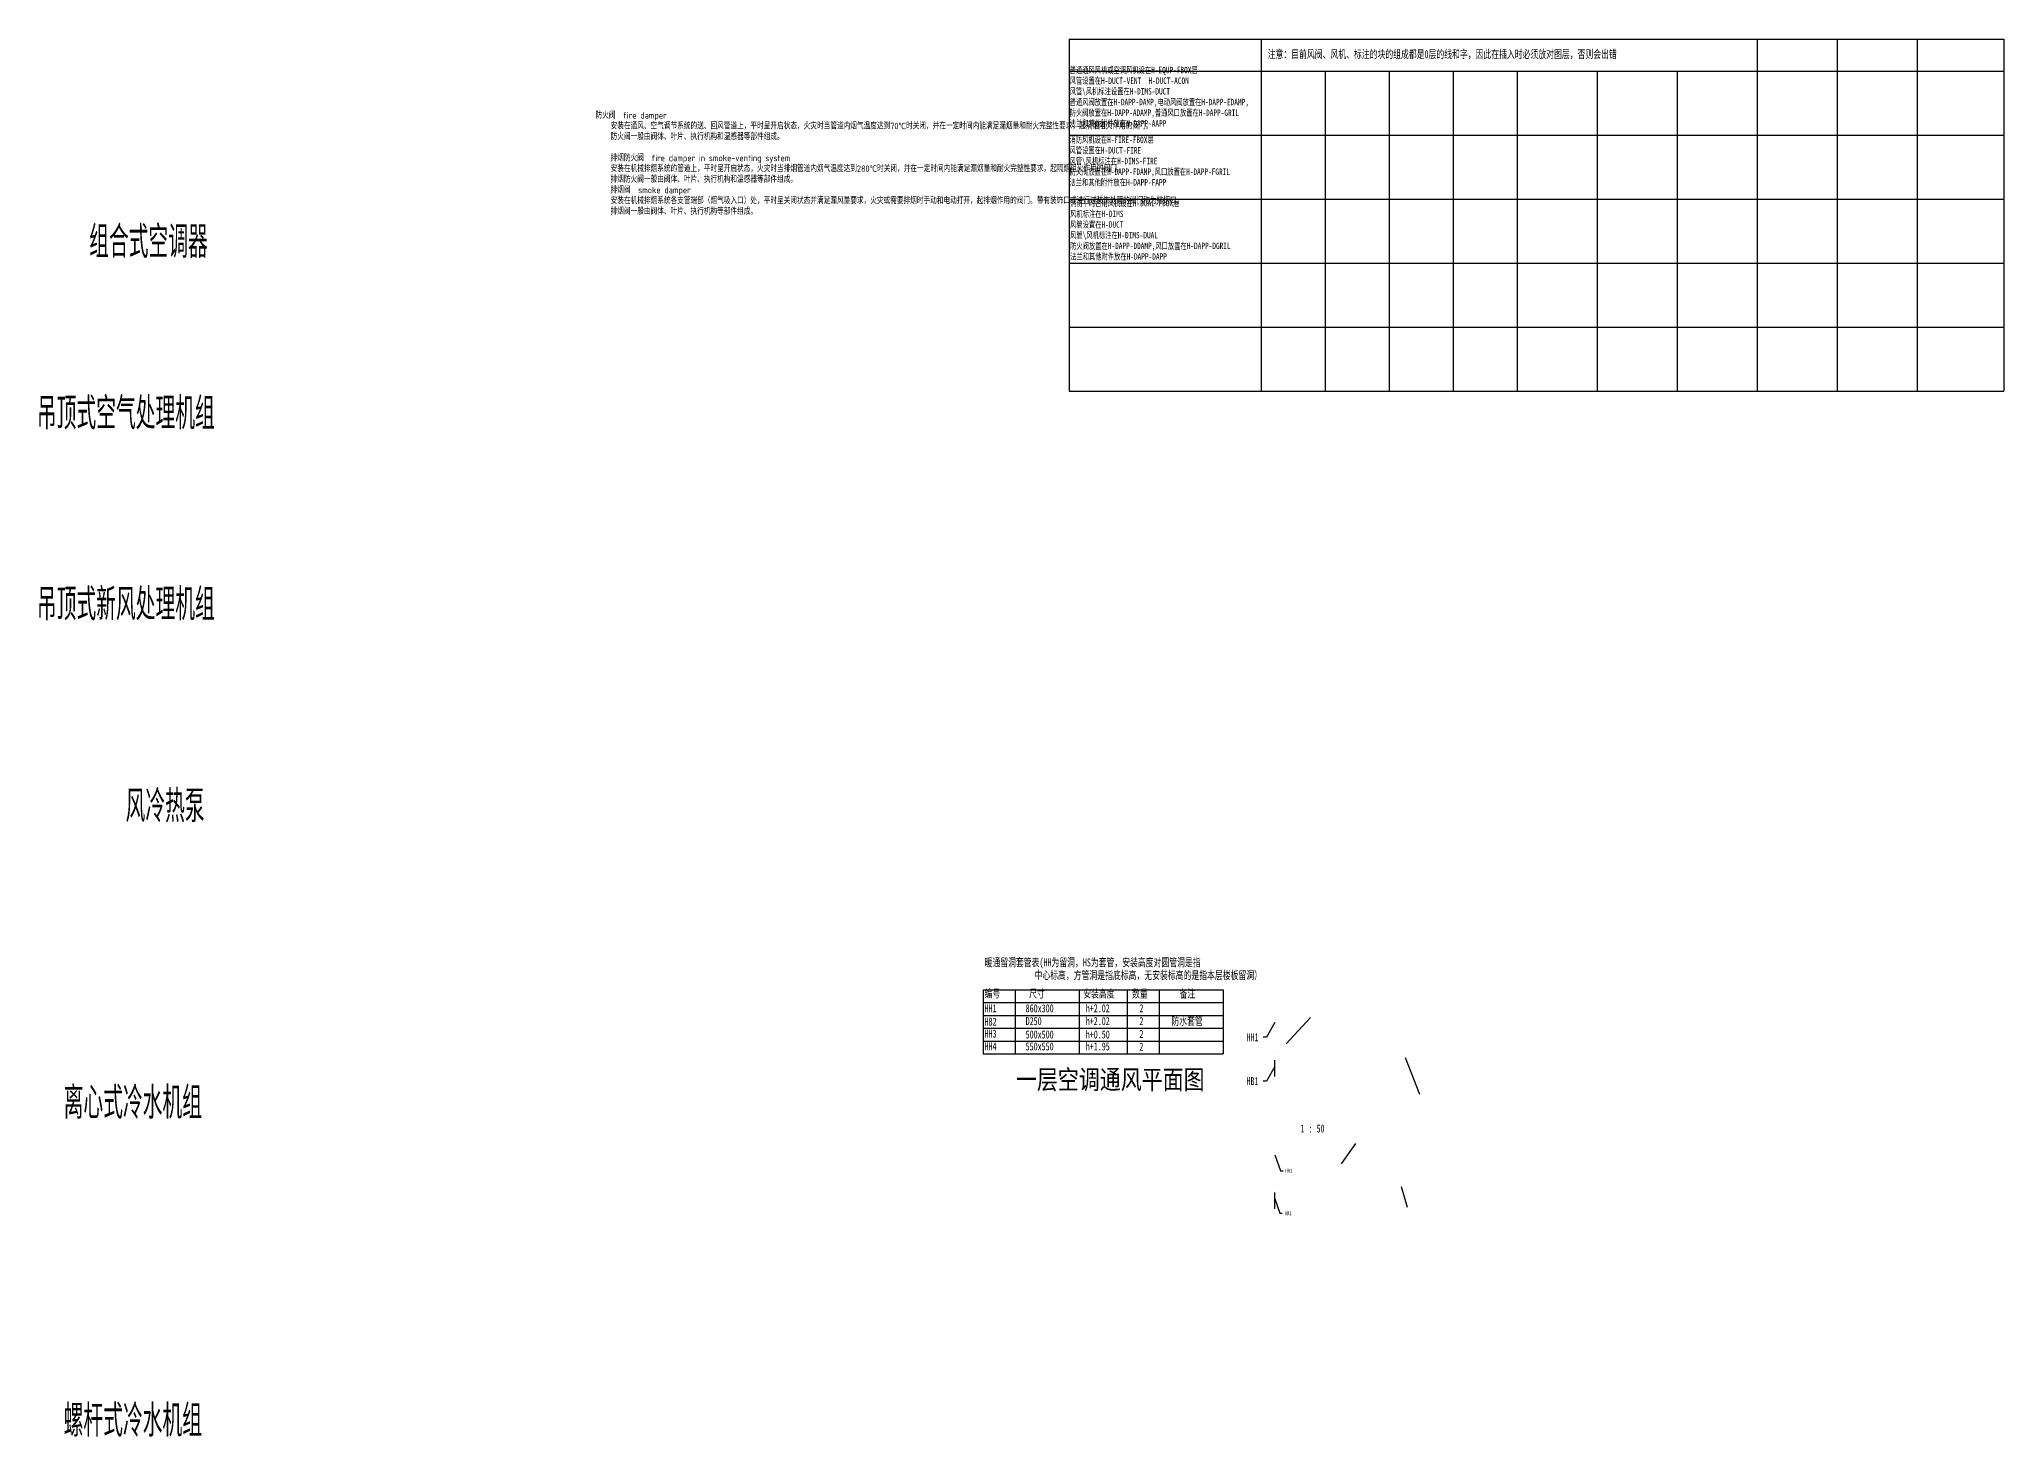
# Model space of a CAD drawing. Extents: x -25056 to 126333, y 0 to 1596596.
# Drawn here: x -25056 to 36318, y 52021 to 95684 of the extents above; entities that cross this region are included whole.
import ezdxf

# ---------------------------------------------------------------- set-up
doc = ezdxf.new("R2010")
doc.units = 0
doc.header["$LTSCALE"] = 1000
doc.linetypes.add('DASHDOT', pattern=[25.4, 12.7, -6.35, 0, -6.35])
doc.layers.get('0').update_dxf_attribs({"linetype": 'CONTINUOUS'})
for name, color, linetype in [('H-BUSH', 7, 'CONTINUOUS'), ('H-BUSH-DIMS', 7, 'CONTINUOUS'), ('H-DIMS', 7, 'CONTINUOUS'), ('H-DIMS-DUCT', 7, 'CONTINUOUS'), ('H-HOBU-DIMS', 7, 'CONTINUOUS'), ('H-HOLE', 7, 'CONTINUOUS'), ('h-hole-dims', 7, 'CONTINUOUS'), ('提开发描述', 2, 'CONTINUOUS')]:
    doc.layers.add(name, color=color, linetype=linetype)
doc.styles.add('TH-STYLE1', font='STFANGSO.TTF', dxfattribs={"width": 0.7})
doc.styles.add('TH-STYLE2', font='STXIHEI.TTF', dxfattribs={"width": 0.8})
doc.styles.add('TH-STYLE3', font='tssdeng.shx', dxfattribs={"width": 0.8, "bigfont": 'tssdchn.shx'})
doc.dimstyles.new('TH-DIM100', dxfattribs={"dimscale": 100, "dimtxt": 2.5, "dimasz": 1, "dimexe": 2, "dimexo": 3, "dimgap": 1.5, "dimtad": 1, "dimdec": 3, "dimdsep": 46, "dimtxsty": 'TH-STYLE1', "dimblk": 'ARCHTICK', "dimcen": 0, "dimclrd": 256, "dimclre": 256, "dimclrt": 256, "dimazin": 2, "dimtfac": 1, "dimtdec": 3, "dimtofl": 0, "dimtmove": 0, "dimatfit": 3, "dimfxl": 0.18, "dimtolj": 1, "dimtzin": 0, "dimlwd": -1, "dimlwe": -1, "dimarcsym": 0})
doc.dimstyles.new('TH-DIM50', dxfattribs={"dimscale": 50, "dimtxt": 2.5, "dimasz": 1.5, "dimexe": 2, "dimexo": 3, "dimgap": 1.5, "dimtad": 1, "dimdsep": 46, "dimtxsty": 'TH-STYLE1', "dimblk": 'ARCHTICK', "dimcen": 0, "dimclrd": 256, "dimclre": 256, "dimclrt": 256, "dimazin": 2, "dimtfac": 1, "dimtofl": 0, "dimtmove": 0, "dimatfit": 3, "dimfxl": 0.18, "dimtolj": 1, "dimtzin": 0, "dimlwd": -1, "dimlwe": -1, "dimarcsym": 0})

# ---------------------------------------------------------------- blocks, each defined once
blk = doc.blocks.new('_ArchTick')
at = {"color": 0, "linetype": 'ByBlock', "const_width": 0.15}
blk.add_lwpolyline([(-0.5, -0.5), (0.5, 0.5)], dxfattribs=at)

msp = doc.modelspace()

# ---------------------------------------------------------------- linework, layer by layer
for p, q in [((7118, 95684), (7118, 84684)), ((7118, 95684), (36318, 95684)), ((13118, 95684), (13118, 84684)), ((28618, 95684), (28618, 84684)), ((31118, 95684), (31118, 84684)), ((33618, 95684), (33618, 84684)), ((36318, 95684), (36318, 84684)), ((7118, 94684), (36318, 94684)), ((15118, 94684), (15118, 84684)), ((17118, 94684), (17118, 84684)), ((19118, 94684), (19118, 84684)), ((21118, 94684), (21118, 84684)), ((23618, 94684), (23618, 84684)), ((26118, 94684), (26118, 84684)), ((7118, 92684), (36318, 92684)), ((7118, 90684), (36318, 90684)), ((7118, 88684), (36318, 88684)), ((7118, 86684), (36318, 86684)), ((7118, 84684), (36318, 84684))]:
    msp.add_line(p, q)
at = {"layer": 'H-BUSH', "linetype": 'DASHDOT', "ltscale": 0.04}
for p, q in [((13549, 63279, 0), (13549, 64144, 0)), ((13549, 59142, 0), (13549, 60008, 0))]:
    msp.add_line(p, q, dxfattribs=at)
at = {"layer": 'H-HOBU-DIMS'}
for p, q in [((4431, 65983), (11931, 65983)), ((4431, 65983), (4431, 63983)), ((5431, 65983), (5431, 63983)), ((7431, 65983), (7431, 63983)), ((8931, 65983), (8931, 63983)), ((9931, 65983), (9931, 63983)), ((11931, 65983), (11931, 63983)), ((4431, 65583), (11931, 65583)), ((4431, 65183), (11931, 65183)), ((4431, 64783), (11931, 64783)), ((4431, 64383), (11931, 64383)), ((4431, 63983), (11931, 63983))]:
    msp.add_line(p, q, dxfattribs=at)

# ---------------------------------------------------------------- texts
at = {"attachment_point": 1}
for s, insert, char_height, style in [('注意：目前风阀、风机、标注的块的组成都是0层的线和字，因此在插入时必须放对图层，否则会出错', (13323, 95344), 250, 'TH-STYLE1'), ('普通通风风机或空调风机设在H-EQUP-FBOX层\\P风管设置在H-DUCT-VENT  H-DUCT-ACON \\P风管\\\\风机标注设置在H-DIMS-DUCT\\P普通风阀放置在H-DAPP-DAMP,电动风阀放置在H-DAPP-EDAMP,\\P防火阀放置在H-DAPP-ADAMP,普通风口放置在H-DAPP-GRIL\\P法兰和其他附件放在H-DAPP-AAPP', (7135, 94824), 200, 'TH-STYLE1'), ('防火阀  fire damper\\P    安装在通风、空气调节系统的送、回风管道上，平时呈开启状态，火灾时当管道内烟气温度达到70℃时关闭，并在一定时间内能满足漏烟量和耐火完整性要求，起隔烟阻火作用的阀门。\\P    防火阀一般由阀体、叶片、执行机构和温感器等部件组成。\\P\\P    排烟防火阀  fire damper in smoke-venting system\\P    安装在机械排烟系统的管道上，平时呈开启状态，火灾时当排烟管道内烟气温度达到280℃时关闭，并在一定时间内能满足漏烟量和耐火完整性要求，起隔烟阻火作用的阀门。\\P    排烟防火阀一般由阀体、叶片、执行机构和温感器等部件组成。\\P    排烟阀  smoke damper\\P    安装在机械排烟系统各支管端部（烟气吸入口）处，平时呈关闭状态并满足漏风量要求，火灾或需要排烟时手动和电动打开，起排烟作用的阀门。带有装饰口或进行过装饰处理的阀门称为排烟口。\\P    排烟阀一般由阀体、叶片、执行机构等部件组成。', (-7678, 93408), 200, 'TH-STYLE3'), ('消防风机设在H-FIRE-FBOX层\\P风管设置在H-DUCT-FIRE \\P风管\\\\风机标注在H-DIMS-FIRE\\P防火阀放置在H-DAPP-FDAMP,风口放置在H-DAPP-FGRIL\\P法兰和其他附件放在H-DAPP-FAPP', (7132, 92647), 200, 'TH-STYLE1'), ('消防平时合用风机设在H-DUAL-FBOX层\\P风机标注在H-DIMS\\P风管设置在H-DUCT\\P风管\\\\风机标注在H-DIMS-DUAL\\P防火阀放置在H-DAPP-DDAMP,风口放置在H-DAPP-DGRIL\\P法兰和其他附件放在H-DAPP-DAPP', (7151, 90663), 200, 'TH-STYLE1')]:
    msp.add_mtext(s, dxfattribs=dict(at, insert=insert, char_height=char_height, style=style))
at = {"layer": 'H-BUSH-DIMS', "style": 'TH-STYLE1'}
for insert, char_height, attachment_point in [((13035, 63006, 0), 250, 9), ((13854, 59067, 0), 125, 1)]:
    msp.add_mtext('HB1', dxfattribs=dict(at, insert=insert, char_height=char_height, attachment_point=attachment_point))
at = {"layer": 'H-DIMS', "insert": (4805, 63482), "char_height": 600, "attachment_point": 1, "style": 'TH-STYLE2'}
msp.add_mtext('  一层空调通风平面图', dxfattribs=at)
at = {"layer": 'H-HOBU-DIMS', "char_height": 250, "attachment_point": 1, "style": 'TH-STYLE1'}
for s, insert in [('暖通留洞套管表(HH为留洞，HS为套管，安装高度对圆管洞是指', (4477, 66965)), ('                            中心标高，方管洞是指底标高，无安装标高的是指本层楼板留洞）', (2538, 66565)), ('编号', (4477, 65990)), ('尺寸', (5870, 65990)), ('安装高度', (7559, 65990)), ('数量', (9083, 65990)), ('备注', (10569, 65990)), ('HH1', (4477, 65532)), ('HB2', (4477, 65114)), ('860x300', (5761, 65532)), ('D250', (5761, 65132)), ('h+2.02', (7638, 65532)), ('h+2.02', (7638, 65132)), ('2', (9314, 65532)), ('2', (9314, 65132)), ('防水套管', (10314, 65132)), ('HH3', (4477, 64741)), ('500x500', (5761, 64714)), ('h+0.50', (7638, 64714)), ('2', (9314, 64732)), ('HH4', (4477, 64341)), ('550x550', (5761, 64341)), ('h+1.95', (7638, 64341)), ('2', (9314, 64332))]:
    msp.add_mtext(s, dxfattribs=dict(at, insert=insert))
at = {"layer": 'H-HOLE', "insert": (15098, 61523, 0), "char_height": 250, "attachment_point": 9, "style": 'TH-STYLE1'}
msp.add_mtext('1 : 50', dxfattribs=at)
at = {"layer": 'h-hole-dims', "style": 'TH-STYLE1'}
for insert, char_height, attachment_point in [((13035, 64377, 0), 250, 9), ((13876, 60395, 0), 125, 1)]:
    msp.add_mtext('HH1', dxfattribs=dict(at, insert=insert, char_height=char_height, attachment_point=attachment_point))
at = {"layer": '提开发描述', "style": 'TH-STYLE3', "width": 0.65}
for s, p in [('组合式空调器', (-23496, 88853)), ('吊顶式空气处理机组', (-25130, 83495)), ('吊顶式新风处理机组', (-25130, 77528)), ('风冷热泵', (-22360, 71222)), ('离心式冷水机组', (-24295, 61955)), ('螺杆式冷水机组', (-24295, 52023))]:
    msp.add_text(s, height=1000, dxfattribs=at).set_placement(p)

# ---------------------------------------------------------------- leaders
at = {"layer": 'H-BUSH-DIMS', "annotation_type": 0, "has_hookline": 1}
for points, dimstyle, hookline_direction, text_width in [([(13549, 63588, 0), (13285, 63131, 0), (13185, 63131, 0)], 'TH-DIM100', 1, 453), ([(13549, 59452, 0), (13704, 59004, 0), (13779, 59004, 0)], 'TH-DIM50', 0, 227)]:
    msp.add_leader(points, dimstyle=dimstyle, override={"dimgap": 1.5, "dimtad": 0}, dxfattribs=dict(at, hookline_direction=hookline_direction, text_width=text_width))
at = {"layer": 'H-DIMS-DUCT'}
for points, dimstyle, override in [([(13895, 64292), (14660, 65117)], 'TH-DIM100', {"dimtad": 0}), ([(18071, 62718), (17626, 63860)], 'TH-DIM100', {"dimgap": 1.5, "dimtad": 0}), ([(15630, 60543), (16078, 61182)], 'TH-DIM50', {"dimgap": 1.5, "dimtad": 0}), ([(17694, 59187), (17503, 59826)], 'TH-DIM50', {"dimgap": 1.5, "dimtad": 0})]:
    msp.add_leader(points, dimstyle=dimstyle, override=override, dxfattribs=at)
at = {"layer": 'h-hole-dims', "annotation_type": 0, "has_hookline": 1}
for points, dimstyle, hookline_direction, text_width in [([(13549, 64959, 0), (13285, 64502, 0), (13185, 64502, 0)], 'TH-DIM100', 1, 492), ([(13549, 60823, 0), (13726, 60332, 0), (13801, 60332, 0)], 'TH-DIM50', 0, 246)]:
    msp.add_leader(points, dimstyle=dimstyle, override={"dimgap": 1.5, "dimtad": 0}, dxfattribs=dict(at, hookline_direction=hookline_direction, text_width=text_width))

doc.saveas('drawing.dxf')
